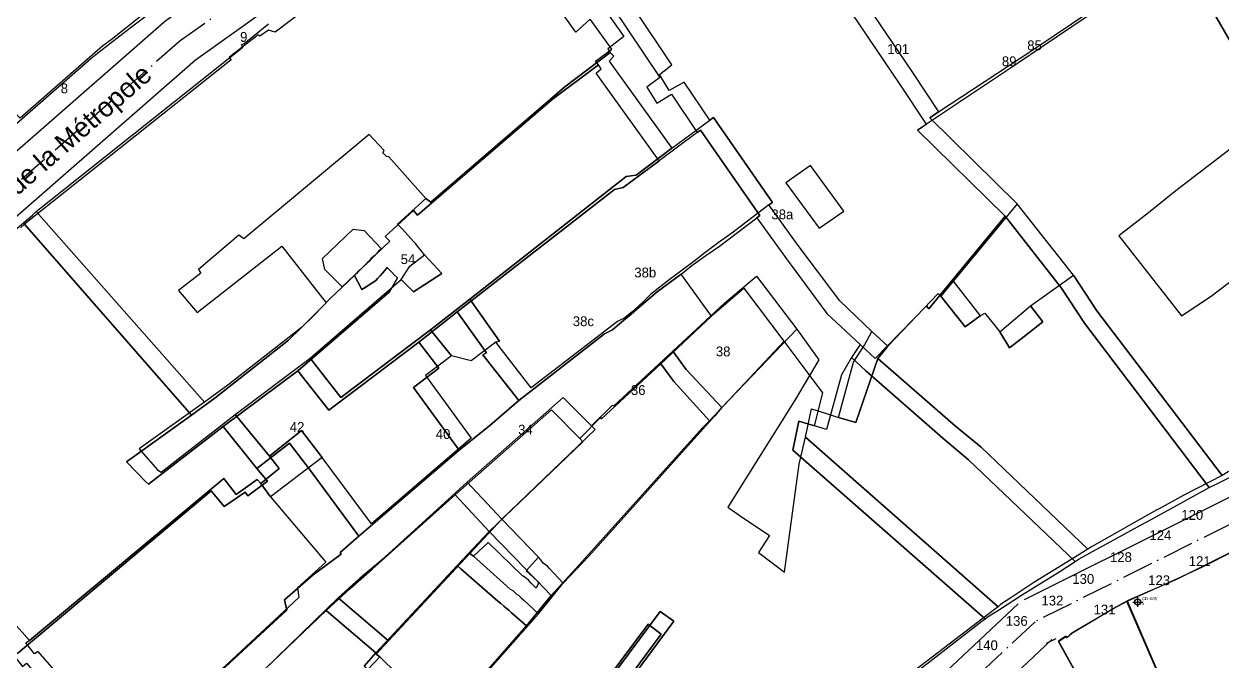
# Model space of a CAD drawing. Header units: metres. Extents: x 1927837 to 1928448, y 4266568 to 4267119.
# Drawn here: x 1928022.8 to 1928120.4, y 4266830.6 to 4266882.5 of the extents above; entities that cross this region are included whole.
import ezdxf
from ezdxf.enums import TextEntityAlignment as Align

# ---------------------------------------------------------------- set-up
doc = ezdxf.new("R2010")
doc.units = ezdxf.units.M
doc.linetypes.add('DASHDOT', pattern=[3.556, 2.54, -0.508, 0, -0.508])
for name, color, linetype in [('BAT_BATI', 8, 'CONTINUOUS'), ('CAD_LIMITE', 94, 'CONTINUOUS'), ('ECL_CANDELABRE', 2, 'CONTINUOUS'), ('TXT_ADRESSE', 8, 'CONTINUOUS'), ('TXT_VOIE', 7, 'CONTINUOUS'), ('VOI_AXE', 1, 'DASHDOT'), ('VOI_BORDURE', 7, 'CONTINUOUS')]:
    doc.layers.add(name, color=color, linetype=linetype)

# ---------------------------------------------------------------- blocks, each defined once
blk = doc.blocks.new('CANDELABRE')
for p, q in [((-0.4, 0), (0.4, 0)), ((0, -0.4), (0, 0.4))]:
    blk.add_line(p, q)
blk.add_circle((0, 0), 0.25)
for tag, p, height in [('NUMERO', (0.35, 0.15), 0.25), ('HAUTEUR', (0.35, -0.25), 0.2)]:
    blk.add_attdef(tag, p, '', height=height)

msp = doc.modelspace()

# ---------------------------------------------------------------- linework, layer by layer
at = {"layer": 'BAT_BATI'}
for points in [[(1928016.011, 4266881.071), (1928020.819, 4266885.97), (1928020.42, 4266886.372), (1928021.221, 4266887.472), (1928021.521, 4266887.672), (1928021.722, 4266887.971), (1928022.022, 4266888.071), (1928022.223, 4266888.171), (1928022.523, 4266888.27), (1928021.324, 4266890.173), (1928021.024, 4266890.574), (1928019.424, 4266892.577), (1928024.732, 4266896.275), (1928034.028, 4266884.357), (1928032.426, 4266883.257), (1928029.922, 4266881.259), (1928029.221, 4266880.758), (1928022.511, 4266874.86)], [(1928108.264, 4266862.07), (1928103.667, 4266867.879), (1928096.568, 4266874.891), (1928097.268, 4266875.391), (1928104.879, 4266880.388), (1928106.682, 4266881.587), (1928117.898, 4266889.181), (1928120.795, 4266884.375), (1928129.088, 4266869.957), (1928127.486, 4266869.057), (1928129.984, 4266864.952), (1928131.686, 4266865.751), (1928137.98, 4266854.435), (1928137.379, 4266854.136), (1928130.571, 4266850.841), (1928129.87, 4266850.541), (1928127.668, 4266849.441), (1928127.468, 4266849.342), (1928127.267, 4266849.242), (1928120.859, 4266846.045), (1928120.358, 4266845.746), (1928110.163, 4266859.166)], [(1928053.522, 4266861.722), (1928054.522, 4266860.719), (1928056.825, 4266862.219), (1928055.425, 4266863.721), (1928055.126, 4266864.122), (1928054.925, 4266864.322), (1928054.726, 4266864.622), (1928054.525, 4266864.823), (1928053.626, 4266865.825), (1928053.226, 4266866.225), (1928055.529, 4266868.324), (1928055.929, 4266868.024), (1928066.847, 4266877.42), (1928070.552, 4266880.22), (1928070.852, 4266879.919), (1928070.452, 4266879.519), (1928075.549, 4266872.409), (1928072.645, 4266870.21), (1928071.844, 4266870.111), (1928059.125, 4266860.114), (1928055.92, 4266857.615), (1928048.609, 4266852.118), (1928046.11, 4266855.323)], [(1928061.223, 4266856.61), (1928061.524, 4266856.71), (1928059.125, 4266860.114), (1928071.844, 4266870.111), (1928072.645, 4266870.21), (1928075.549, 4266872.409), (1928078.654, 4266874.708), (1928078.954, 4266874.907), (1928083.751, 4266867.998), (1928083.451, 4266867.798), (1928080.447, 4266865.499), (1928079.344, 4266864.7), (1928078.243, 4266863.899), (1928077.342, 4266863.199), (1928075.339, 4266861.7), (1928073.836, 4266860.501), (1928073.235, 4266859.902), (1928072.334, 4266859.102), (1928071.733, 4266858.602), (1928071.132, 4266858.302), (1928064.122, 4266852.905)], [(1928117.069, 4266858.759), (1928119.472, 4266860.358), (1928121.575, 4266861.957), (1928126.582, 4266865.756), (1928122.086, 4266873.166), (1928116.477, 4266868.868), (1928114.374, 4266867.168), (1928111.97, 4266865.268)], [(1928089.555, 4266867.291), (1928086.856, 4266870.997), (1928084.854, 4266869.598), (1928087.552, 4266865.892)], [(1928047.318, 4266862.528), (1928047.119, 4266863.429), (1928049.623, 4266865.828), (1928050.523, 4266865.727), (1928051.923, 4266864.225), (1928051.723, 4266864.124), (1928051.522, 4266863.825), (1928051.322, 4266863.625), (1928051.122, 4266863.424), (1928050.921, 4266863.225), (1928050.721, 4266863.025), (1928048.717, 4266861.126)], [(1928053.522, 4266861.722), (1928054.223, 4266862.821), (1928055.425, 4266863.721), (1928056.825, 4266862.219), (1928054.522, 4266860.719)], [(1928076.733, 4266854.394), (1928075.634, 4266855.896), (1928079.841, 4266859.795), (1928082.445, 4266861.994), (1928085.743, 4266857.687), (1928079.632, 4266851.289)], [(1928092.346, 4266855.28), (1928093.147, 4266856.28), (1928097.254, 4266860.579), (1928097.455, 4266860.379), (1928099.454, 4266857.875), (1928100.656, 4266858.775), (1928101.056, 4266858.974), (1928102.256, 4266857.472), (1928103.055, 4266856.17), (1928104.257, 4266857.07), (1928105.759, 4266858.269), (1928104.759, 4266859.571), (1928108.264, 4266862.07), (1928110.163, 4266859.166), (1928120.358, 4266845.746), (1928117.255, 4266844.148), (1928115.252, 4266843.049), (1928115.052, 4266842.948), (1928109.745, 4266839.951), (1928109.445, 4266839.751), (1928100.745, 4266848.066), (1928098.646, 4266849.77)], [(1928097.455, 4266860.379), (1928098.456, 4266861.579), (1928100.656, 4266858.775), (1928099.454, 4266857.875)], [(1928061.223, 4266856.61), (1928059.22, 4266855.111), (1928057.619, 4266855.513), (1928055.92, 4266857.615), (1928059.125, 4266860.114), (1928061.524, 4266856.71)], [(1928102.256, 4266857.472), (1928104.759, 4266859.571), (1928105.759, 4266858.269), (1928104.257, 4266857.07), (1928103.055, 4266856.17)], [(1928047.103, 4266847.216), (1928045.404, 4266849.419), (1928042.8, 4266847.32), (1928040.001, 4266850.725), (1928046.11, 4266855.323), (1928048.609, 4266852.118), (1928055.92, 4266857.615), (1928057.619, 4266855.513), (1928055.516, 4266853.913), (1928059.214, 4266848.806), (1928051.102, 4266841.808)], [(1928090.54, 4266850.078), (1928089.139, 4266850.479), (1928090.344, 4266854.982), (1928091.246, 4266856.381), (1928091.847, 4266857.482), (1928093.147, 4266856.28), (1928092.346, 4266855.28)], [(1928065.609, 4266838.192), (1928065.409, 4266838.391), (1928065.109, 4266838.592), (1928064.909, 4266838.893), (1928064.709, 4266839.093), (1928061.71, 4266842.198), (1928069.323, 4266849.497), (1928069.022, 4266849.797), (1928070.726, 4266851.497), (1928070.825, 4266851.397), (1928075.634, 4266855.896), (1928076.733, 4266854.394), (1928079.632, 4266851.289), (1928079.031, 4266850.589), (1928068.812, 4266839.189), (1928066.709, 4266836.989)], [(1928086.436, 4266848.88), (1928086.938, 4266851.181), (1928088.239, 4266850.78), (1928089.139, 4266850.479), (1928090.54, 4266850.078), (1928092.346, 4266855.28), (1928098.646, 4266849.77), (1928100.745, 4266848.066), (1928109.445, 4266839.751), (1928108.143, 4266838.952), (1928105.039, 4266837.053), (1928103.236, 4266835.854), (1928102.335, 4266835.254), (1928102.134, 4266835.054)], [(1928058.91, 4266845.203), (1928066.723, 4266852.101), (1928069.022, 4266849.797), (1928069.323, 4266849.497), (1928061.71, 4266842.198)], [(1928042.097, 4266845.119), (1928043.6, 4266846.319), (1928042.8, 4266847.32), (1928045.404, 4266849.419), (1928047.103, 4266847.216), (1928042.897, 4266844.017)], [(1928030.368, 4266823.214), (1928030.769, 4266823.613), (1928023.97, 4266831.426), (1928023.67, 4266831.226), (1928022.97, 4266832.127), (1928023.271, 4266832.327), (1928039.095, 4266845.523), (1928040.095, 4266844.22), (1928041.797, 4266845.42), (1928042.097, 4266845.119), (1928042.897, 4266844.017), (1928047.396, 4266838.709), (1928045.092, 4266836.61), (1928045.191, 4266835.809), (1928036.577, 4266827.81), (1928031.268, 4266822.912), (1928030.867, 4266822.612)], [(1928048.393, 4266835.806), (1928050.397, 4266837.605), (1928052.2, 4266839.105), (1928058.91, 4266845.203), (1928061.71, 4266842.198), (1928059.105, 4266839.398), (1928052.494, 4266832.299)], [(1928064.307, 4266836.791), (1928064.107, 4266836.992), (1928063.907, 4266837.193), (1928063.707, 4266837.392), (1928063.407, 4266837.593), (1928060.607, 4266840.298), (1928059.405, 4266839.198), (1928059.105, 4266839.398), (1928061.71, 4266842.198), (1928064.709, 4266839.093), (1928063.707, 4266837.993), (1928064.607, 4266837.191), (1928064.707, 4266836.991), (1928064.507, 4266836.592)], [(1928123.536, 4266818.822), (1928120.733, 4266817.624), (1928119.834, 4266819.526), (1928117.836, 4266823.431), (1928112.643, 4266835.545), (1928112.843, 4266835.646), (1928116.748, 4266837.342), (1928118.751, 4266838.342), (1928121.354, 4266839.64), (1928121.654, 4266839.74), (1928126.546, 4266827.626), (1928127.145, 4266825.924), (1928126.144, 4266825.525), (1928126.244, 4266825.224), (1928125.242, 4266824.725), (1928123.842, 4266825.126), (1928122.843, 4266827.329), (1928121.241, 4266826.63), (1928123.338, 4266821.625), (1928124.237, 4266819.322), (1928124.337, 4266819.122)], [(1928055.392, 4266827.993), (1928055.091, 4266827.793), (1928054.791, 4266828.094), (1928053.191, 4266829.596), (1928051.791, 4266830.999), (1928051.491, 4266831.2), (1928052.494, 4266832.299), (1928059.105, 4266839.398), (1928059.405, 4266839.198), (1928062.405, 4266836.494), (1928062.605, 4266836.393), (1928062.905, 4266836.092), (1928063.105, 4266835.992), (1928063.305, 4266835.792), (1928063.505, 4266835.591), (1928064.705, 4266834.489), (1928060.397, 4266829.589), (1928057.291, 4266826.19)], [(1928033.468, 4266821.009), (1928033.267, 4266820.608), (1928032.767, 4266821.009), (1928033.168, 4266821.309), (1928036.273, 4266824.409), (1928038.176, 4266826.108), (1928040.38, 4266828.008), (1928048.393, 4266835.806), (1928052.494, 4266832.299), (1928051.491, 4266831.2), (1928051.791, 4266830.999), (1928048.285, 4266827.3), (1928048.086, 4266827.599), (1928038.268, 4266816.6)], [(1928117.731, 4266818.628), (1928117.332, 4266819.328), (1928116.13, 4266818.729), (1928115.129, 4266818.329), (1928115.128, 4266818.129), (1928114.428, 4266817.73), (1928109.933, 4266827.041), (1928107.036, 4266832.248), (1928107.636, 4266832.647), (1928107.737, 4266832.548), (1928108.137, 4266832.948), (1928111.541, 4266834.946), (1928112.643, 4266835.545), (1928117.836, 4266823.431), (1928119.834, 4266819.526)], [(1928067.999, 4266825.78), (1928074.613, 4266834.68), (1928075.713, 4266833.879), (1928069.901, 4266825.978), (1928068.999, 4266824.978)]]:
    msp.add_lwpolyline(points, close=True, dxfattribs=at)
for points in [[(1928089.274, 4266887.308), (1928095.17, 4266878.595), (1928097.268, 4266875.391), (1928096.568, 4266874.891), (1928103.667, 4266867.879), (1928098.456, 4266861.579), (1928097.455, 4266860.379), (1928097.254, 4266860.579), (1928093.147, 4266856.28), (1928091.847, 4266857.482), (1928089.248, 4266859.986), (1928085.85, 4266864.493), (1928083.451, 4266867.798), (1928083.751, 4266867.998), (1928078.954, 4266874.907), (1928078.654, 4266874.708), (1928076.555, 4266877.812), (1928075.353, 4266877.112), (1928074.554, 4266878.415), (1928075.555, 4266879.214), (1928069.159, 4266888.827)], [(1928069.956, 4266883.923), (1928071.655, 4266881.52), (1928070.353, 4266880.52), (1928070.552, 4266880.22), (1928066.847, 4266877.42), (1928055.929, 4266868.024), (1928055.529, 4266868.324), (1928052.53, 4266871.729), (1928052.33, 4266871.73), (1928052.031, 4266872.03), (1928052.13, 4266872.231), (1928050.931, 4266873.533), (1928040.715, 4266865.036), (1928040.315, 4266865.337), (1928037.01, 4266862.537), (1928037.21, 4266862.237), (1928035.407, 4266860.838), (1928036.907, 4266859.035), (1928043.817, 4266864.432), (1928047.415, 4266859.825), (1928045.412, 4266857.826), (1928039.403, 4266853.128), (1928037.5, 4266851.728), (1928023.804, 4266867.253), (1928040.629, 4266880.648), (1928040.53, 4266880.848), (1928040.73, 4266880.948), (1928042.733, 4266882.547)], [(1928015.791, 4266860.456), (1928023.504, 4266866.953), (1928023.804, 4266867.253), (1928037.5, 4266851.728), (1928032.192, 4266847.93), (1928033.692, 4266846.227), (1928033.992, 4266846.027), (1928040.001, 4266850.725), (1928042.8, 4266847.32), (1928043.6, 4266846.319), (1928042.097, 4266845.119), (1928041.797, 4266845.42), (1928040.095, 4266844.22), (1928039.095, 4266845.523), (1928023.271, 4266832.327), (1928021.571, 4266834.23)], [(1928060.397, 4266829.589), (1928064.705, 4266834.489), (1928066.709, 4266836.989), (1928068.812, 4266839.189), (1928079.031, 4266850.589), (1928079.632, 4266851.289), (1928085.743, 4266857.687), (1928087.542, 4266855.184), (1928086.34, 4266853.184), (1928085.638, 4266851.984), (1928080.125, 4266843.182), (1928081.125, 4266842.48), (1928083.525, 4266840.877), (1928082.624, 4266839.476), (1928084.724, 4266837.874), (1928085.933, 4266846.679), (1928086.436, 4266848.88), (1928102.134, 4266835.054), (1928101.834, 4266834.855), (1928094.923, 4266829.557)], [(1928069.901, 4266825.978), (1928075.713, 4266833.879), (1928074.613, 4266834.68), (1928067.999, 4266825.78)]]:
    msp.add_lwpolyline(points, dxfattribs=at)
at = {"layer": 'CAD_LIMITE'}
for points in [[(1928023.717, 4266895.262), (1928018.389, 4266891.6), (1928015.184, 4266889.494), (1928019.411, 4266885.353), (1928019.786, 4266884.933), (1928015.041, 4266880.047), (1928021.552, 4266873.865), (1928028.261, 4266879.734), (1928028.921, 4266880.28), (1928031.445, 4266882.218), (1928032.974, 4266883.352), (1928023.717, 4266895.262)], [(1928054.362, 4266890.284), (1928043.253, 4266881.865), (1928042.716, 4266882.035), (1928042.015, 4266881.554), (1928041.892, 4266881.694), (1928041.742, 4266881.544), (1928039.72, 4266879.981), (1928039.507, 4266879.817), (1928039.67, 4266879.623), (1928022.843, 4266866.227), (1928036.465, 4266850.681), (1928038.382, 4266852.096), (1928044.361, 4266856.783), (1928046.436, 4266858.815), (1928047.724, 4266860.14), (1928049.733, 4266862.059)], [(1928068.104, 4266887.866), (1928074.594, 4266878.169), (1928073.529, 4266877.386), (1928074.341, 4266876.092), (1928075.541, 4266876.824), (1928077.623, 4266873.686)], [(1928102.702, 4266866.872), (1928107.28, 4266861.021), (1928109.171, 4266858.176), (1928119.326, 4266844.774), (1928119.816, 4266845.037), (1928126.293, 4266848.262), (1928126.492, 4266848.358), (1928126.654, 4266848.431), (1928128.872, 4266849.523), (1928129.532, 4266849.836), (1928136.405, 4266853.131), (1928136.95, 4266853.395), (1928130.665, 4266864.779), (1928128.938, 4266863.916), (1928126.515, 4266868.077), (1928128.084, 4266868.978), (1928119.754, 4266883.335), (1928116.867, 4266888.213), (1928105.627, 4266880.612), (1928103.866, 4266879.426), (1928096.307, 4266874.371), (1928095.559, 4266873.888), (1928102.702, 4266866.872)], [(1928049.733, 4266862.059), (1928049.883, 4266862.22), (1928050.078, 4266862.438), (1928050.343, 4266862.67), (1928050.517, 4266862.843), (1928050.743, 4266863.074), (1928050.932, 4266863.247), (1928051.135, 4266863.477), (1928051.4, 4266863.709), (1928052.593, 4266864.853), (1928052.227, 4266865.229), (1928054.518, 4266867.358), (1928054.867, 4266866.97), (1928065.815, 4266876.396), (1928069.58, 4266879.223), (1928069.359, 4266879.515), (1928070.683, 4266880.475), (1928068.915, 4266882.924), (1928067.751, 4266881.859), (1928064.985, 4266885.774)], [(1928077.623, 4266873.686), (1928077.904, 4266873.885), (1928082.74, 4266866.942), (1928082.489, 4266866.755), (1928084.825, 4266863.514), (1928088.193, 4266858.942), (1928090.884, 4266856.437), (1928092.105, 4266855.291), (1928096.294, 4266859.568), (1928096.49, 4266859.342), (1928097.462, 4266860.533), (1928102.702, 4266866.872), (1928095.559, 4266873.888), (1928096.307, 4266874.371), (1928094.159, 4266877.596), (1928088.274, 4266886.348)], [(1928121.547, 4266884.078), (1928120.378, 4266883.58), (1928119.754, 4266883.335), (1928128.084, 4266868.978), (1928126.515, 4266868.077), (1928128.938, 4266863.916), (1928130.665, 4266864.779), (1928136.95, 4266853.395), (1928138.599, 4266854.233), (1928131.984, 4266865.46), (1928132.766, 4266865.855), (1928131.708, 4266867.908), (1928132.883, 4266869.752), (1928132.193, 4266871.128), (1928129.265, 4266869.577), (1928121.547, 4266884.078)], [(1928049.733, 4266862.059), (1928050.329, 4266860.901), (1928050.802, 4266861.219), (1928051.077, 4266861.395), (1928051.352, 4266861.572), (1928051.458, 4266861.643), (1928051.601, 4266861.815), (1928051.804, 4266862.022), (1928051.999, 4266862.252), (1928052.172, 4266862.436), (1928052.382, 4266862.688), (1928052.568, 4266862.506), (1928052.762, 4266862.313), (1928052.981, 4266862.087), (1928053.224, 4266861.851), (1928052.562, 4266860.726), (1928045.107, 4266854.285), (1928047.637, 4266851.073), (1928054.951, 4266856.631), (1928058.081, 4266859.09), (1928070.884, 4266869.061), (1928071.613, 4266869.22), (1928074.518, 4266871.394), (1928069.409, 4266878.538), (1928069.803, 4266878.897), (1928069.58, 4266879.223), (1928065.815, 4266876.396), (1928054.867, 4266866.97), (1928054.518, 4266867.358), (1928052.227, 4266865.229), (1928052.593, 4266864.853), (1928051.4, 4266863.709), (1928051.135, 4266863.477), (1928050.932, 4266863.247), (1928050.743, 4266863.074), (1928050.517, 4266862.843), (1928050.343, 4266862.67), (1928050.078, 4266862.438), (1928049.883, 4266862.22), (1928049.733, 4266862.059)], [(1928077.623, 4266873.686), (1928074.518, 4266871.394), (1928071.613, 4266869.22), (1928070.884, 4266869.061), (1928058.081, 4266859.09), (1928060.483, 4266855.752), (1928060.184, 4266855.574), (1928063.091, 4266851.864), (1928070.082, 4266857.299), (1928070.734, 4266857.634), (1928071.31, 4266858.122), (1928072.242, 4266858.912), (1928072.871, 4266859.446), (1928074.38, 4266860.724), (1928076.32, 4266862.162), (1928077.2, 4266862.872), (1928078.343, 4266863.669), (1928079.456, 4266864.443), (1928082.489, 4266866.755), (1928082.74, 4266866.942), (1928077.904, 4266873.885), (1928077.623, 4266873.686)], [(1928036.465, 4266850.681), (1928022.843, 4266866.227), (1928022.525, 4266865.937)], [(1928090.884, 4266856.437), (1928090.196, 4266855.367), (1928091.345, 4266854.285), (1928097.635, 4266848.807), (1928099.707, 4266847.024), (1928108.404, 4266838.742), (1928108.731, 4266838.976), (1928114.07, 4266841.904), (1928114.293, 4266842.012), (1928116.231, 4266843.083), (1928119.326, 4266844.774), (1928109.171, 4266858.176), (1928107.28, 4266861.021), (1928102.702, 4266866.872), (1928097.462, 4266860.533), (1928096.49, 4266859.342), (1928096.294, 4266859.568), (1928092.105, 4266855.291), (1928090.884, 4266856.437)], [(1928049.733, 4266862.059), (1928047.724, 4266860.14), (1928046.436, 4266858.815), (1928044.361, 4266856.783), (1928038.382, 4266852.096), (1928036.465, 4266850.681), (1928031.173, 4266846.876), (1928032.708, 4266845.263), (1928032.95, 4266845.05), (1928039.022, 4266849.75), (1928045.107, 4266854.285), (1928052.562, 4266860.726), (1928053.224, 4266861.851), (1928052.981, 4266862.087), (1928052.762, 4266862.313), (1928052.568, 4266862.506), (1928052.382, 4266862.688), (1928052.172, 4266862.436), (1928051.999, 4266862.252), (1928051.804, 4266862.022), (1928051.601, 4266861.815), (1928051.458, 4266861.643), (1928051.352, 4266861.572), (1928051.077, 4266861.395), (1928050.802, 4266861.219), (1928050.329, 4266860.901), (1928049.733, 4266862.059)], [(1928039.318, 4266827.03), (1928047.429, 4266834.751), (1928049.372, 4266836.556), (1928051.151, 4266838.122), (1928057.931, 4266844.194), (1928065.759, 4266851.115), (1928068.061, 4266848.785), (1928069.75, 4266850.481), (1928069.824, 4266850.383), (1928074.654, 4266854.85), (1928078.787, 4266858.747), (1928076.32, 4266862.162), (1928074.38, 4266860.724), (1928072.871, 4266859.446), (1928072.242, 4266858.912), (1928071.31, 4266858.122), (1928070.734, 4266857.634), (1928070.082, 4266857.299), (1928063.091, 4266851.864), (1928060.735, 4266849.844), (1928058.253, 4266847.831), (1928050.078, 4266840.808)], [(1928084.704, 4266856.692), (1928081.462, 4266861.024), (1928078.787, 4266858.747), (1928074.654, 4266854.85), (1928075.729, 4266853.41), (1928078.641, 4266850.223), (1928084.704, 4266856.692)], [(1928054.951, 4266856.631), (1928056.598, 4266854.51), (1928054.515, 4266852.923), (1928058.253, 4266847.831), (1928060.735, 4266849.844), (1928063.091, 4266851.864), (1928060.184, 4266855.574), (1928060.483, 4266855.752), (1928058.081, 4266859.09), (1928054.951, 4266856.631)], [(1928039.022, 4266849.75), (1928041.777, 4266846.336), (1928044.445, 4266848.389), (1928046.111, 4266846.181), (1928050.078, 4266840.808), (1928058.253, 4266847.831), (1928054.515, 4266852.923), (1928056.598, 4266854.51), (1928054.951, 4266856.631), (1928047.637, 4266851.073), (1928045.107, 4266854.285), (1928039.022, 4266849.75)], [(1928093.906, 4266828.554), (1928100.799, 4266833.885), (1928101.08, 4266834.085), (1928085.414, 4266847.832), (1928085.915, 4266850.197), (1928087.187, 4266849.798), (1928087.863, 4266852.491), (1928086.583, 4266854.202), (1928084.704, 4266856.692), (1928078.641, 4266850.223), (1928078.023, 4266849.612), (1928067.764, 4266838.198), (1928065.75, 4266835.99), (1928063.73, 4266833.504), (1928059.408, 4266828.6)], [(1928101.08, 4266834.085), (1928101.324, 4266834.26), (1928102.241, 4266834.838), (1928104.034, 4266836.004), (1928107.16, 4266837.929), (1928108.404, 4266838.742), (1928099.707, 4266847.024), (1928097.635, 4266848.807), (1928091.345, 4266854.285), (1928090.196, 4266855.367), (1928089.365, 4266853.947), (1928088.15, 4266849.51), (1928087.187, 4266849.798), (1928085.915, 4266850.197), (1928085.414, 4266847.832), (1928101.08, 4266834.085)], [(1928060.687, 4266841.201), (1928063.665, 4266838.117), (1928063.909, 4266837.859), (1928064.136, 4266837.634), (1928064.371, 4266837.397), (1928064.574, 4266837.193), (1928065.75, 4266835.99), (1928067.764, 4266838.198), (1928078.023, 4266849.612), (1928078.641, 4266850.223), (1928075.729, 4266853.41), (1928074.654, 4266854.85), (1928069.824, 4266850.383), (1928069.75, 4266850.481), (1928068.061, 4266848.785), (1928068.314, 4266848.494), (1928060.687, 4266841.201)], [(1928022.299, 4266831.276), (1928038.054, 4266844.522), (1928039.116, 4266843.226), (1928040.816, 4266844.399), (1928041.045, 4266844.107), (1928042.627, 4266845.299), (1928041.777, 4266846.336), (1928039.022, 4266849.75), (1928032.95, 4266845.05), (1928032.708, 4266845.263), (1928031.173, 4266846.876), (1928036.465, 4266850.681)], [(1928057.931, 4266844.194), (1928060.687, 4266841.201), (1928068.314, 4266848.494), (1928068.061, 4266848.785), (1928065.759, 4266851.115), (1928057.931, 4266844.194)], [(1928041.777, 4266846.336), (1928042.627, 4266845.299), (1928041.045, 4266844.107), (1928040.816, 4266844.399), (1928039.116, 4266843.226), (1928038.054, 4266844.522), (1928022.299, 4266831.276), (1928021.978, 4266831.086), (1928022.682, 4266830.211), (1928023.008, 4266830.467), (1928029.707, 4266822.568), (1928029.407, 4266822.212), (1928029.898, 4266821.596), (1928030.3, 4266821.933), (1928035.607, 4266826.829), (1928044.202, 4266834.779), (1928044.038, 4266835.63), (1928046.356, 4266837.659), (1928048.63, 4266839.354), (1928048.556, 4266839.474), (1928050.078, 4266840.808), (1928046.111, 4266846.181), (1928044.445, 4266848.389), (1928041.777, 4266846.336)], [(1928057.931, 4266844.194), (1928051.151, 4266838.122), (1928049.372, 4266836.556), (1928047.429, 4266834.751), (1928051.459, 4266831.304), (1928058.092, 4266838.439), (1928060.687, 4266841.201), (1928057.931, 4266844.194)], [(1928050.078, 4266840.808), (1928048.556, 4266839.474), (1928048.63, 4266839.354), (1928046.356, 4266837.659), (1928044.038, 4266835.63), (1928044.202, 4266834.779), (1928035.607, 4266826.829)], [(1928058.092, 4266838.439), (1928058.391, 4266838.149), (1928061.4, 4266835.533), (1928061.633, 4266835.341), (1928061.891, 4266835.117), (1928062.076, 4266834.957), (1928062.294, 4266834.776), (1928062.512, 4266834.572), (1928063.73, 4266833.504), (1928065.75, 4266835.99), (1928064.574, 4266837.193), (1928064.371, 4266837.397), (1928064.136, 4266837.634), (1928063.909, 4266837.859), (1928063.665, 4266838.117), (1928060.687, 4266841.201), (1928058.092, 4266838.439)], [(1928119.806, 4266819.547), (1928120.781, 4266817.636), (1928123.528, 4266818.791), (1928124.329, 4266819.109), (1928124.235, 4266819.339), (1928127.401, 4266820.577), (1928127.009, 4266822.364), (1928126.833, 4266822.892), (1928126.233, 4266825.239), (1928126.152, 4266825.525), (1928127.137, 4266825.939), (1928126.508, 4266827.584), (1928121.642, 4266839.675), (1928121.333, 4266839.586), (1928118.739, 4266838.292), (1928116.696, 4266837.339), (1928112.845, 4266835.599), (1928112.607, 4266835.49), (1928117.854, 4266823.435), (1928119.806, 4266819.547)], [(1928051.459, 4266831.304), (1928050.522, 4266830.225), (1928050.756, 4266830.011), (1928052.206, 4266828.584), (1928053.791, 4266827.085), (1928054.123, 4266826.763), (1928054.372, 4266827.005), (1928056.282, 4266825.173), (1928059.408, 4266828.6), (1928063.73, 4266833.504), (1928062.512, 4266834.572), (1928062.294, 4266834.776), (1928062.076, 4266834.957), (1928061.891, 4266835.117), (1928061.633, 4266835.341), (1928061.4, 4266835.533), (1928058.391, 4266838.149), (1928058.092, 4266838.439), (1928051.459, 4266831.304)], [(1928119.806, 4266819.547), (1928117.854, 4266823.435), (1928112.607, 4266835.49), (1928111.495, 4266834.905), (1928108.131, 4266832.893), (1928107.713, 4266832.544), (1928107.654, 4266832.665), (1928107.044, 4266832.265), (1928109.952, 4266827.02), (1928114.404, 4266817.717), (1928115.156, 4266818.089), (1928115.132, 4266818.333), (1928116.133, 4266818.736), (1928117.308, 4266819.279), (1928117.724, 4266818.593), (1928119.806, 4266819.547)], [(1928047.429, 4266834.751), (1928039.318, 4266827.03), (1928037.162, 4266825.083), (1928035.316, 4266823.427), (1928032.117, 4266820.286), (1928031.785, 4266819.963), (1928032.289, 4266819.636), (1928032.503, 4266819.978), (1928037.238, 4266815.6), (1928047.1, 4266826.554), (1928047.321, 4266826.284), (1928050.756, 4266830.011), (1928050.522, 4266830.225), (1928051.459, 4266831.304), (1928047.429, 4266834.751)], [(1928068.858, 4266824.97), (1928074.691, 4266832.832), (1928073.623, 4266833.639), (1928067.036, 4266824.793), (1928063.894, 4266820.732), (1928062.365, 4266819.587), (1928061.296, 4266818.481), (1928059.09, 4266816.188), (1928055.337, 4266812.383), (1928053.882, 4266810.918), (1928048.183, 4266805.407), (1928049.694, 4266803.816), (1928055.304, 4266809.623), (1928056.698, 4266811.042), (1928058.8, 4266812.964), (1928062.773, 4266816.944), (1928063.717, 4266818.279), (1928064.252, 4266819.043), (1928064.891, 4266819.945), (1928068.011, 4266823.983), (1928068.858, 4266824.97)], [(1928067.036, 4266824.793), (1928073.623, 4266833.639), (1928074.691, 4266832.832), (1928068.858, 4266824.97)]]:
    msp.add_lwpolyline(points, dxfattribs=at)
at = {"layer": 'VOI_AXE'}
for points in [[(1928058.359, 4266897.445), (1928035.526, 4266881.153), (1928004.877, 4266854.362), (1927995.761, 4266844.062)], [(1928130.968, 4266846.737), (1928105.135, 4266833.85)], [(1928105.135, 4266833.85), (1928058.458, 4266789.961)]]:
    msp.add_lwpolyline(points, dxfattribs=at)
at = {"layer": 'VOI_BORDURE'}
for points in [[(1928057.171, 4266899.054), (1928034.364, 4266882.781), (1928034.21, 4266882.658), (1928003.561, 4266855.868), (1928003.379, 4266855.687), (1927994.263, 4266845.387)], [(1928059.521, 4266895.817), (1928036.768, 4266879.582), (1928006.791, 4266853.379)], [(1928130.075, 4266848.526), (1928104.243, 4266835.64)], [(1928103.765, 4266835.308), (1928057.088, 4266791.418)], [(1928106.505, 4266832.393), (1928102.132, 4266828.282)], [(1928106.821, 4266832.456), (1928106.028, 4266832.061)]]:
    msp.add_lwpolyline(points, dxfattribs=at)

# ---------------------------------------------------------------- block references
at = {"layer": 'ECL_CANDELABRE'}
msp.add_blockref('CANDELABRE', (1928113.501, 4266835.453), dxfattribs=at).add_auto_attribs({'NUMERO': 'CD-A05', 'HAUTEUR': '4'})

# ---------------------------------------------------------------- texts
at = {"layer": 'TXT_ADRESSE'}
for s, p in [('9', (1928040.41, 4266881.088)), ('101', (1928093.1, 4266880.098)), ('85', (1928104.499, 4266880.398)), ('89', (1928102.436, 4266879.099)), ('8', (1928025.805, 4266876.889)), ('38a', (1928083.67, 4266866.627)), ('54', (1928053.483, 4266862.982)), ('38b', (1928072.507, 4266861.893)), ('38c', (1928067.499, 4266857.925)), ('38', (1928079.146, 4266855.462)), ('36', (1928072.228, 4266852.316)), ('42', (1928044.453, 4266849.31)), ('40', (1928056.342, 4266848.738)), ('34', (1928063.047, 4266849.092)), ('120', (1928117.043, 4266842.146)), ('124', (1928114.449, 4266840.497)), ('128', (1928111.235, 4266838.709)), ('121', (1928117.65, 4266838.383)), ('130', (1928108.171, 4266836.93)), ('123', (1928114.346, 4266836.825)), ('132', (1928105.657, 4266835.171)), ('131', (1928109.9, 4266834.437)), ('136', (1928102.753, 4266833.513)), ('140', (1928100.32, 4266831.534))]:
    msp.add_text(s, height=0.8, dxfattribs=at).set_placement(p)
at = {"layer": 'TXT_VOIE'}
msp.add_text('Rue de la Métropole', height=1.6, rotation=-318.84256, dxfattribs=at).set_placement((1928025.583, 4266872.461), align=Align.MIDDLE_CENTER)

doc.saveas('drawing.dxf')
